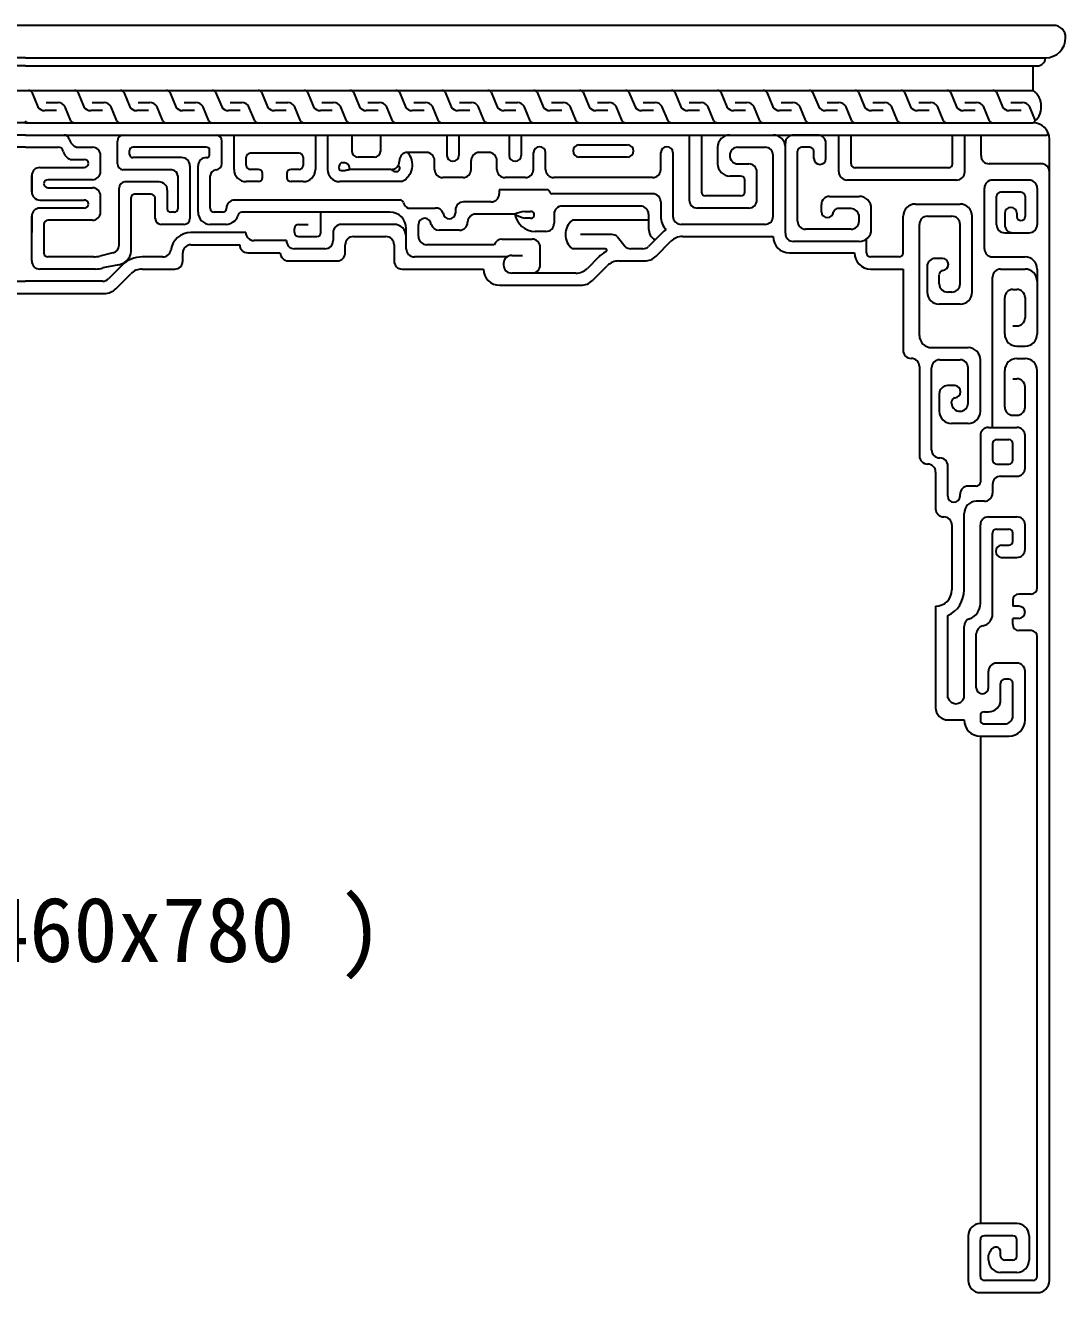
# Model space of a CAD drawing. Extents: x -66030 to 95157, y -13132 to 45879.
# Drawn here: x 84216 to 84856, y -10389 to -9609 of the extents above; entities that cross this region are included whole.
import ezdxf

# ---------------------------------------------------------------- set-up
doc = ezdxf.new("R2010")
doc.units = 0
doc.header["$LTSCALE"] = 100
doc.header["$MEASUREMENT"] = 0
doc.layers.add('立面框架', color=3, linetype='CONTINUOUS')
doc.styles.add('HZ', font='simhei.ttf')

msp = doc.modelspace()

# ---------------------------------------------------------------- linework, layer by layer
at = {"layer": '立面框架'}
for p, q in [((84848.71, -9609.43), (83583.71, -9609.43)), ((84856.21, -9616.93), (84856.21, -9616.93)), ((84216.21, -9629.43), (83588.71, -9629.43)), ((84216.21, -9629.43), (84843.71, -9629.43)), ((84216.21, -9634.43), (83596.21, -9634.43)), ((84216.21, -9634.43), (84836.21, -9634.43)), ((84836.21, -9649.43), (84836.21, -9634.43)), ((84836.21, -9634.43), (84838.71, -9634.43)), ((83596.21, -9649.43), (84836.21, -9649.43)), ((84220.07, -9650.59), (84223.8, -9659.61)), ((84248.34, -9650.59), (84252.06, -9659.61)), ((84276.6, -9650.59), (84280.32, -9659.61)), ((84304.86, -9650.59), (84308.58, -9659.61)), ((84333.12, -9650.59), (84336.84, -9659.61)), ((84361.38, -9650.59), (84365.11, -9659.61)), ((84389.65, -9650.59), (84393.37, -9659.61)), ((84417.91, -9650.59), (84421.63, -9659.61)), ((84446.17, -9650.59), (84449.89, -9659.61)), ((84474.43, -9650.59), (84478.15, -9659.61)), ((84502.69, -9650.59), (84506.41, -9659.61)), ((84530.95, -9650.59), (84534.68, -9659.61)), ((84559.22, -9650.59), (84562.94, -9659.61)), ((84587.48, -9650.59), (84591.2, -9659.61)), ((84615.74, -9650.59), (84619.46, -9659.61)), ((84644, -9650.59), (84647.72, -9659.61)), ((84672.26, -9650.59), (84675.98, -9659.61)), ((84700.52, -9650.59), (84704.25, -9659.61)), ((84728.79, -9650.59), (84732.51, -9659.61)), ((84757.05, -9650.59), (84760.77, -9659.61)), ((84785.31, -9650.59), (84789.03, -9659.61)), ((84813.57, -9650.59), (84817.29, -9659.61)), ((84235.27, -9661.93), (84228.02, -9661.93)), ((84228.92, -9656.93), (84236.17, -9656.93)), ((84244.11, -9668.27), (84240.39, -9659.25)), ((84263.53, -9661.93), (84256.28, -9661.93)), ((84257.18, -9656.93), (84264.43, -9656.93)), ((84272.38, -9668.27), (84268.66, -9659.25)), ((84291.79, -9661.93), (84284.54, -9661.93)), ((84285.44, -9656.93), (84292.69, -9656.93)), ((84300.64, -9668.27), (84296.92, -9659.25)), ((84320.05, -9661.93), (84312.8, -9661.93)), ((84313.71, -9656.93), (84320.96, -9656.93)), ((84328.9, -9668.27), (84325.18, -9659.25)), ((84348.32, -9661.93), (84341.07, -9661.93)), ((84341.97, -9656.93), (84349.22, -9656.93)), ((84357.16, -9668.27), (84353.44, -9659.25)), ((84376.58, -9661.93), (84369.33, -9661.93)), ((84370.23, -9656.93), (84377.48, -9656.93)), ((84385.42, -9668.27), (84381.7, -9659.25)), ((84404.84, -9661.93), (84397.59, -9661.93)), ((84398.49, -9656.93), (84405.74, -9656.93)), ((84413.69, -9668.27), (84409.96, -9659.25)), ((84433.1, -9661.93), (84425.85, -9661.93)), ((84426.75, -9656.93), (84434, -9656.93)), ((84441.95, -9668.27), (84438.23, -9659.25)), ((84461.36, -9661.93), (84454.11, -9661.93)), ((84455.01, -9656.93), (84462.27, -9656.93)), ((84470.21, -9668.27), (84466.49, -9659.25)), ((84489.63, -9661.93), (84482.37, -9661.93)), ((84483.28, -9656.93), (84490.53, -9656.93)), ((84498.47, -9668.27), (84494.75, -9659.25)), ((84517.89, -9661.93), (84510.64, -9661.93)), ((84511.54, -9656.93), (84518.79, -9656.93)), ((84526.73, -9668.27), (84523.01, -9659.25)), ((84546.15, -9661.93), (84538.9, -9661.93)), ((84539.8, -9656.93), (84547.05, -9656.93)), ((84554.99, -9668.27), (84551.27, -9659.25)), ((84574.41, -9661.93), (84567.16, -9661.93)), ((84568.06, -9656.93), (84575.31, -9656.93)), ((84583.26, -9668.27), (84579.53, -9659.25)), ((84602.67, -9661.93), (84595.42, -9661.93)), ((84596.32, -9656.93), (84603.57, -9656.93)), ((84611.52, -9668.27), (84607.8, -9659.25)), ((84630.93, -9661.93), (84623.68, -9661.93)), ((84624.59, -9656.93), (84631.84, -9656.93)), ((84639.78, -9668.27), (84636.06, -9659.25)), ((84659.2, -9661.93), (84651.94, -9661.93)), ((84652.85, -9656.93), (84660.1, -9656.93)), ((84668.04, -9668.27), (84664.32, -9659.25)), ((84687.46, -9661.93), (84680.21, -9661.93)), ((84681.11, -9656.93), (84688.36, -9656.93)), ((84696.3, -9668.27), (84692.58, -9659.25)), ((84715.72, -9661.93), (84708.47, -9661.93)), ((84709.37, -9656.93), (84716.62, -9656.93)), ((84724.56, -9668.27), (84720.84, -9659.25)), ((84743.98, -9661.93), (84736.73, -9661.93)), ((84737.63, -9656.93), (84744.88, -9656.93)), ((84752.83, -9668.27), (84749.11, -9659.25)), ((84772.24, -9661.93), (84764.99, -9661.93)), ((84765.89, -9656.93), (84773.14, -9656.93)), ((84781.09, -9668.27), (84777.37, -9659.25)), ((84800.5, -9661.93), (84793.25, -9661.93)), ((84794.16, -9656.93), (84801.41, -9656.93)), ((84809.35, -9668.27), (84805.63, -9659.25)), ((84828.77, -9661.93), (84821.52, -9661.93)), ((84822.42, -9656.93), (84829.67, -9656.93)), ((84837.59, -9668.22), (84833.89, -9659.25)), ((84216.21, -9669.43), (83596.21, -9669.43)), ((84216.21, -9669.43), (84836.21, -9669.43)), ((84216.21, -9676.93), (83587.98, -9676.93)), ((84216.21, -9676.93), (84844.43, -9676.93)), ((84344.44, -9698.12), (84344.44, -9676.93)), ((84394.52, -9676.93), (84394.52, -9698.12)), ((84402.02, -9676.93), (84402.02, -9698.12)), ((84417.02, -9676.93), (84417.02, -9687.05)), ((84434.52, -9676.93), (84434.52, -9687.05)), ((84475.36, -9676.93), (84475.36, -9689.55)), ((84482.86, -9676.93), (84482.86, -9689.55)), ((84513.71, -9676.93), (84513.71, -9689.55)), ((84521.21, -9676.93), (84521.21, -9689.55)), ((84624.55, -9676.93), (84624.55, -9716.93)), ((84632.05, -9676.93), (84632.05, -9711.93)), ((84649.55, -9676.93), (84676.21, -9676.93)), ((84703.71, -9676.93), (84688.71, -9676.93)), ((84716.62, -9699.62), (84716.62, -9676.93)), ((84724.12, -9694.62), (84724.12, -9676.93)), ((84786.62, -9694.62), (84786.62, -9676.93)), ((84794.12, -9699.62), (84794.12, -9676.93)), ((84804.12, -9689.62), (84804.12, -9676.93)), ((84846.21, -9699.62), (84846.21, -9679.43)), ((84216.21, -9684.43), (84196.21, -9684.43)), ((84216.21, -9684.43), (84236.21, -9684.43)), ((84247.46, -9684.43), (84257.3, -9684.43)), ((84272.65, -9694.58), (84272.65, -9680.68)), ((84280.15, -9688.83), (84280.15, -9686.43)), ((84327.4, -9684.43), (84282.15, -9684.43)), ((84329.44, -9688.83), (84329.44, -9686.43)), ((84336.94, -9694.58), (84336.94, -9680.68)), ((84556.68, -9682.98), (84556.68, -9682.98)), ((84556.68, -9682.98), (84586.68, -9682.98)), ((84642.05, -9684.43), (84642.05, -9694.67)), ((84654.55, -9684.43), (84671.21, -9684.43)), ((84683.71, -9737.43), (84683.71, -9681.93)), ((84691.21, -9729.93), (84691.21, -9686.93)), ((84698.71, -9684.43), (84693.71, -9684.43)), ((84701.21, -9691.43), (84701.21, -9686.93)), ((84708.71, -9691.43), (84708.71, -9681.93)), ((84243.71, -9691.93), (84252.3, -9691.93)), ((84243.71, -9691.93), (84248.16, -9691.93)), ((84262.3, -9699.43), (84262.3, -9689.43)), ((84312.19, -9690.83), (84282.19, -9690.83)), ((84351.94, -9695.62), (84351.94, -9690.62)), ((84384.52, -9688.12), (84354.44, -9688.12)), ((84387.02, -9690.62), (84387.02, -9695.62)), ((84412.64, -9694.02), (84410.38, -9694.02)), ((84430.77, -9690.62), (84420.77, -9690.62)), ((84446.19, -9693.12), (84446.19, -9692.68)), ((84461.19, -9687.68), (84451.19, -9687.68)), ((84462.86, -9687.68), (84461.19, -9687.68)), ((84467.86, -9698.12), (84467.86, -9692.68)), ((84490.36, -9698.12), (84490.36, -9692.68)), ((84501.21, -9687.68), (84495.36, -9687.68)), ((84506.21, -9698.12), (84506.21, -9692.68)), ((84528.71, -9698.12), (84528.71, -9687.68)), ((84536.21, -9698.12), (84536.21, -9687.68)), ((84586.68, -9690.48), (84556.68, -9690.48)), ((84607.05, -9698.12), (84607.05, -9687.68)), ((84614.55, -9687.68), (84614.55, -9726.93)), ((84654.55, -9694.67), (84661.21, -9694.67)), ((84676.21, -9726.93), (84676.21, -9689.43)), ((84841.21, -9694.62), (84809.12, -9694.62)), ((84219.96, -9711.93), (84219.96, -9701.93)), ((84219.96, -9701.93), (84219.96, -9711.93)), ((84224.96, -9696.93), (84252.3, -9696.93)), ((84306.22, -9698.33), (84276.22, -9698.33)), ((84309.8, -9702.08), (84309.8, -9722.41)), ((84309.8, -9702.08), (84309.8, -9708.9)), ((84317.3, -9695.83), (84317.3, -9708.9)), ((84317.3, -9697.58), (84317.3, -9728.37)), ((84322.3, -9724.43), (84322.3, -9695.83)), ((84329.8, -9721.93), (84329.8, -9702.08)), ((84359.44, -9698.12), (84354.44, -9698.12)), ((84361.94, -9703.12), (84361.94, -9700.62)), ((84377.02, -9700.62), (84377.02, -9703.12)), ((84384.52, -9698.12), (84379.52, -9698.12)), ((84410.38, -9698.7), (84412.64, -9698.7)), ((84441.19, -9698.12), (84415.34, -9698.12)), ((84443.35, -9699.3), (84445.16, -9699.3)), ((84485.36, -9703.12), (84472.86, -9703.12)), ((84523.71, -9703.12), (84511.21, -9703.12)), ((84602.05, -9703.12), (84541.21, -9703.12)), ((84656.21, -9702.17), (84649.55, -9702.17)), ((84666.21, -9716.93), (84666.21, -9699.67)), ((84784.12, -9697.12), (84726.62, -9697.12)), ((84846.21, -10381.93), (84846.21, -9699.62)), ((84257.3, -9704.43), (84229.96, -9704.43)), ((84229.96, -9709.43), (84257.3, -9709.43)), ((84273.72, -9744.68), (84273.72, -9709.58)), ((84298.4, -9705.83), (84277.3, -9705.83)), ((84303.4, -9710.83), (84303.4, -9722.45)), ((84359.44, -9705.62), (84351.94, -9705.62)), ((84387.02, -9705.62), (84379.52, -9705.62)), ((84447.57, -9705.62), (84409.52, -9705.62)), ((84507.67, -9710.62), (84507.67, -9713.12)), ((84537.14, -9710.62), (84507.67, -9710.62)), ((84658.71, -9711.93), (84658.71, -9704.67)), ((84789.12, -9704.62), (84721.62, -9704.62)), ((84806.21, -9746.93), (84806.21, -9709.62)), ((84833.71, -9704.62), (84811.21, -9704.62)), ((84838.71, -9709.62), (84838.71, -9732.12)), ((84224.96, -9716.93), (84252.3, -9716.93)), ((84262.3, -9724.43), (84262.3, -9714.43)), ((84281.22, -9717.73), (84281.22, -9715.33)), ((84281.22, -9746.65), (84281.22, -9715.33)), ((84293.4, -9713.33), (84283.27, -9713.33)), ((84295.9, -9728.37), (84295.9, -9715.83)), ((84446.67, -9716.93), (84344.8, -9716.93)), ((84502.67, -9718.12), (84485.69, -9718.12)), ((84602.05, -9713.12), (84539.87, -9713.12)), ((84607.05, -9718.12), (84607.05, -9726.93)), ((84656.21, -9714.43), (84634.55, -9714.43)), ((84710.87, -9714.69), (84729.12, -9714.69)), ((84813.71, -9732.12), (84813.71, -9714.62)), ((84828.71, -9712.12), (84816.21, -9712.12)), ((84831.21, -9714.62), (84831.21, -9727.12)), ((84252.3, -9721.93), (84224.96, -9721.93)), ((84307.8, -9724.45), (84305.4, -9724.45)), ((84337.3, -9724.43), (84332.3, -9724.43)), ((84440.42, -9724.43), (84349.29, -9724.43)), ((84397.92, -9736.93), (84397.92, -9724.43)), ((84451.67, -9721.93), (84468.19, -9721.93)), ((84480.69, -9723.12), (84480.69, -9725)), ((84517.31, -9725.62), (84493.19, -9725.62)), ((84523.36, -9723.99), (84526.98, -9723.99)), ((84541.39, -9725.62), (84541.39, -9731.26)), ((84594.55, -9720.62), (84546.39, -9720.62)), ((84599.55, -9725.62), (84599.55, -9734.43)), ((84661.21, -9721.93), (84629.55, -9721.93)), ((84705.87, -9724.19), (84705.87, -9719.69)), ((84724.12, -9722.19), (84715.97, -9722.19)), ((84736.62, -9729.93), (84736.62, -9722.19)), ((84763.71, -9719.43), (84791.21, -9719.43)), ((84818.71, -9725.12), (84818.71, -9732.12)), ((84826.21, -9725.12), (84826.21, -9727.12)), ((84219.96, -9754.43), (84219.96, -9726.93)), ((84219.96, -9726.93), (84219.96, -9736.93)), ((84227.46, -9731.93), (84227.46, -9749.43)), ((84257.3, -9729.43), (84229.96, -9729.43)), ((84313.55, -9731.95), (84299.65, -9731.95)), ((84339.8, -9731.93), (84329.8, -9731.93)), ((84384.17, -9731.93), (84390.17, -9731.93)), ((84442.92, -9731.93), (84410.42, -9731.93)), ((84457.92, -9739.43), (84457.92, -9732.01)), ((84488.19, -9730.57), (84488.19, -9730.62)), ((84526.98, -9728.12), (84523.36, -9728.12)), ((84599.55, -9729.43), (84552.71, -9729.43)), ((84671.21, -9731.93), (84619.55, -9731.93)), ((84729.12, -9729.93), (84729.12, -9727.43)), ((84736.62, -9734.93), (84736.62, -9729.93)), ((84756.21, -9749.43), (84756.21, -9726.93)), ((84766.21, -9800.27), (84766.21, -9731.93)), ((84771.21, -9726.93), (84786.21, -9726.93)), ((84791.21, -9768.58), (84791.21, -9731.93)), ((84798.71, -9773.58), (84798.71, -9726.93)), ((84828.71, -9729.62), (84828.71, -9729.62)), ((84351.67, -9736.93), (84317.92, -9736.93)), ((84376.67, -9741.93), (84356.67, -9741.93)), ((84381.67, -9736.93), (84381.67, -9734.43)), ((84384.17, -9739.43), (84395.42, -9739.43)), ((84405.42, -9736.93), (84405.42, -9741.93)), ((84417.92, -9739.43), (84437.92, -9739.43)), ((84450.42, -9746.93), (84450.42, -9734.43)), ((84483.19, -9735.57), (84470.69, -9735.57)), ((84509.28, -9741.03), (84527.84, -9741.03)), ((84536.39, -9736.26), (84529.81, -9736.26)), ((84576.97, -9738.18), (84557.71, -9738.18)), ((84580.51, -9739.64), (84585.08, -9745.46)), ((84607.97, -9737.05), (84599.56, -9745.46)), ((84620.35, -9739.43), (84676.21, -9739.43)), ((84724.12, -9734.93), (84696.21, -9734.93)), ((84733.71, -9749.43), (84733.71, -9740.86)), ((84818.71, -9737.12), (84833.71, -9737.12)), ((84269.89, -9749.54), (84261.94, -9751.45)), ((84312.92, -9754.43), (84312.92, -9749.43)), ((84317.92, -9744.43), (84347.92, -9744.43)), ((84352.92, -9749.43), (84372.92, -9749.43)), ((84400.42, -9746.93), (84381.67, -9746.93)), ((84412.92, -9749.43), (84412.92, -9744.43)), ((84442.92, -9744.43), (84442.92, -9754.43)), ((84504.54, -9744.43), (84462.92, -9744.43)), ((84532.84, -9756.93), (84532.84, -9746.03)), ((84572.84, -9746.93), (84552.71, -9746.93)), ((84596.03, -9746.93), (84588.62, -9746.93)), ((84604.13, -9751.5), (84613.28, -9742.36)), ((84686.21, -9749.43), (84726.21, -9749.43)), ((84729.12, -9742.43), (84688.71, -9742.43)), ((84729.12, -9742.43), (84689.12, -9742.43)), ((84258.07, -9751.93), (84229.96, -9751.93)), ((84273.56, -9756.82), (84263.69, -9758.74)), ((84275.55, -9757.05), (84267.14, -9765.46)), ((84300.6, -9751.93), (84287.92, -9751.93)), ((84377.92, -9754.43), (84407.92, -9754.43)), ((84512.48, -9751.93), (84455.42, -9751.93)), ((84510.34, -9756.03), (84510.34, -9756.93)), ((84515.34, -9751.03), (84521.95, -9751.03)), ((84568.83, -9752.05), (84561.89, -9759)), ((84564.99, -9766.5), (84574.13, -9757.36)), ((84581.21, -9754.43), (84597.06, -9754.43)), ((84753.71, -9751.93), (84736.21, -9751.93)), ((84780.46, -9752.83), (84775.96, -9752.83)), ((84811.21, -9751.93), (84831.21, -9751.93)), ((84259.22, -9759.43), (84224.96, -9759.43)), ((84271.71, -9771.5), (84280.85, -9762.36)), ((84287.92, -9759.43), (84307.92, -9759.43)), ((84447.92, -9759.43), (84497.92, -9759.43)), ((84554.81, -9761.93), (84515.34, -9761.93)), ((84736.21, -9759.43), (84756.21, -9759.43)), ((84756.21, -9759.43), (84756.21, -9809.43)), ((84770.96, -9757.83), (84770.96, -9773.58)), ((84778.46, -9768.58), (84778.46, -9762.93)), ((84811.21, -9856.93), (84811.21, -9764.43)), ((84816.21, -9759.43), (84831.21, -9759.43)), ((84838.71, -9759.43), (84838.71, -9766.93)), ((84168.81, -9766.93), (84216.21, -9766.93)), ((84263.6, -9766.93), (84216.21, -9766.93)), ((84507.92, -9769.43), (84557.92, -9769.43)), ((84823.71, -9771.93), (84826.21, -9771.93)), ((84838.71, -9766.93), (84838.71, -9799.43)), ((84167.77, -9774.43), (84216.21, -9774.43)), ((84216.21, -9774.43), (84264.64, -9774.43)), ((84786.21, -9781.08), (84778.46, -9781.08)), ((84786.21, -9773.58), (84783.71, -9773.58)), ((84791.21, -9781.08), (84786.21, -9781.08)), ((84818.71, -9799.43), (84818.71, -9776.93)), ((84831.21, -9776.93), (84831.21, -9789.43)), ((84823.71, -9794.43), (84826.21, -9794.43)), ((84773.71, -9807.77), (84796.21, -9807.77)), ((84826.21, -9806.93), (84831.21, -9806.93)), ((84826.21, -9806.93), (84831.21, -9806.93)), ((84766.21, -9819.43), (84766.21, -9874.43)), ((84778.71, -9815.27), (84791.21, -9815.27)), ((84803.71, -9846.93), (84803.71, -9815.27)), ((84826.21, -9814.43), (84831.21, -9814.43)), ((84773.71, -9870.68), (84773.71, -9820.27)), ((84796.21, -9841.93), (84796.21, -9820.27)), ((84818.71, -9844.43), (84818.71, -9821.93)), ((84823.71, -9826.93), (84826.21, -9826.93)), ((84838.71, -9955.68), (84838.71, -9821.93)), ((84787.96, -9831.17), (84783.46, -9831.17)), ((84831.21, -9844.43), (84831.21, -9831.93)), ((84778.46, -9836.17), (84778.46, -9846.93)), ((84785.96, -9841.93), (84785.96, -9841.17)), ((84823.71, -9849.43), (84826.21, -9849.43)), ((84796.21, -9854.43), (84785.96, -9854.43)), ((84808.71, -9856.93), (84826.21, -9856.93)), ((84803.71, -9861.93), (84803.71, -9890.5)), ((84811.21, -9866.93), (84811.21, -9876.93)), ((84813.71, -9864.43), (84821.21, -9864.43)), ((84823.71, -9876.93), (84823.71, -9866.93)), ((84831.21, -9881.93), (84831.21, -9861.93)), ((84783.71, -9899.26), (84783.71, -9880.68)), ((84813.71, -9879.43), (84821.21, -9879.43)), ((84776.21, -9884.43), (84776.21, -9906.93)), ((84816.21, -9886.93), (84826.21, -9886.93)), ((84791.21, -9899.26), (84791.21, -9898)), ((84801.21, -9893), (84796.21, -9893)), ((84798.71, -9893), (84798.71, -9893)), ((84798.71, -9893), (84798.71, -9893)), ((84811.21, -9891.93), (84811.21, -9897.38)), ((84806.21, -9902.38), (84801.21, -9902.38)), ((84793.71, -9956.93), (84793.71, -9909.88)), ((84808.71, -9911.93), (84826.21, -9911.93)), ((84786.21, -9916.93), (84786.21, -9956.93)), ((84803.71, -9965.26), (84803.71, -9916.93)), ((84813.71, -9919.43), (84821.21, -9919.43)), ((84831.21, -9931.93), (84831.21, -9916.93)), ((84811.21, -9971.72), (84811.21, -9921.93)), ((84823.71, -9926.93), (84823.71, -9921.93)), ((84816.71, -9929.43), (84821.21, -9929.43)), ((84816.71, -9936.93), (84826.21, -9936.93)), ((84834.96, -9959.43), (84827.46, -9959.43)), ((84776.21, -9966.93), (84776.21, -10029.43)), ((84823.71, -9963.18), (84823.71, -9966.93)), ((84827.46, -9966.93), (84823.71, -9966.93)), ((84783.71, -10023.43), (84783.71, -9972.74)), ((84823.71, -9978.18), (84823.71, -9974.43)), ((84827.46, -9974.43), (84823.71, -9974.43)), ((84831.21, -9970.68), (84831.21, -9970.68)), ((84793.71, -10023.43), (84793.71, -9979.4)), ((84801.21, -10017.27), (84801.21, -9983.97)), ((84834.96, -9981.93), (84827.46, -9981.93)), ((84838.71, -10354.43), (84838.71, -9985.68)), ((84808.71, -10017.27), (84808.71, -10006.93)), ((84826.21, -10001.93), (84813.71, -10001.93)), ((84831.21, -10036.93), (84831.21, -10006.93)), ((84816.21, -10024.43), (84816.21, -10014.43)), ((84821.21, -10011.93), (84818.71, -10011.93)), ((84823.71, -10034.43), (84823.71, -10014.43)), ((84783.71, -10036.93), (84793.71, -10036.93)), ((84803.71, -10034.43), (84803.71, -10036.93)), ((84806.21, -10031.93), (84808.71, -10031.93)), ((84806.21, -10039.43), (84818.71, -10039.43)), ((84803.71, -10046.93), (84821.21, -10046.93)), ((84803.71, -10046.93), (84803.71, -10346.93)), ((84826.21, -10346.93), (84803.71, -10346.93)), ((84796.21, -10354.43), (84796.21, -10381.93)), ((84803.71, -10379.43), (84803.71, -10356.93)), ((84823.71, -10354.43), (84806.21, -10354.43)), ((84826.21, -10366.93), (84826.21, -10356.93)), ((84833.71, -10354.43), (84833.71, -10369.43)), ((84838.71, -10379.43), (84838.71, -10354.43)), ((84816.21, -10366.93), (84816.21, -10364.29)), ((84808.71, -10369.43), (84808.71, -10366.3)), ((84823.71, -10369.43), (84818.71, -10369.43)), ((84826.21, -10376.93), (84816.21, -10376.93)), ((84803.71, -10389.43), (84838.71, -10389.43)), ((84836.21, -10381.93), (84806.21, -10381.93))]:
    msp.add_line(p, q, dxfattribs=at)
for centre, radius, start, end in [((84848.71, -9616.93), 7.5, 0, 90), ((84843.71, -9616.93), 12.5, 270, 0), ((84838.71, -9629.43), 5, 270, 0), ((84217.96, -9651.93), 2.5, 32.39312, 90), ((84246.23, -9651.93), 2.5, 32.39312, 90), ((84274.49, -9651.93), 2.5, 32.39312, 90), ((84302.75, -9651.93), 2.5, 32.39312, 90), ((84331.01, -9651.93), 2.5, 32.39312, 90), ((84359.27, -9651.93), 2.5, 32.39312, 90), ((84387.53, -9651.93), 2.5, 32.39312, 90), ((84415.8, -9651.93), 2.5, 32.39312, 90), ((84444.06, -9651.93), 2.5, 32.39312, 90), ((84472.32, -9651.93), 2.5, 32.39312, 90), ((84500.58, -9651.93), 2.5, 32.39312, 90), ((84528.84, -9651.93), 2.5, 32.39312, 90), ((84557.11, -9651.93), 2.5, 32.39312, 90), ((84585.37, -9651.93), 2.5, 32.39312, 90), ((84613.63, -9651.93), 2.5, 32.39312, 90), ((84641.89, -9651.93), 2.5, 32.39312, 90), ((84670.15, -9651.93), 2.5, 32.39312, 90), ((84698.41, -9651.93), 2.5, 32.39312, 90), ((84726.68, -9651.93), 2.5, 32.39312, 90), ((84754.94, -9651.93), 2.5, 32.39312, 90), ((84783.2, -9651.93), 2.5, 32.39312, 90), ((84811.46, -9651.93), 2.5, 32.39312, 90), ((84828.71, -9659.43), 12.5, 306.8699, 53.1301), ((84228.02, -9656.93), 5, 212.39312, 270), ((84236.17, -9661.93), 5, 32.39312, 90), ((84256.28, -9656.93), 5, 212.39312, 270), ((84264.43, -9661.93), 5, 32.39312, 90), ((84284.54, -9656.93), 5, 212.39312, 270), ((84292.69, -9661.93), 5, 32.39312, 90), ((84312.8, -9656.93), 5, 212.39312, 270), ((84320.96, -9661.93), 5, 32.39312, 90), ((84341.07, -9656.93), 5, 212.39312, 270), ((84349.22, -9661.93), 5, 32.39312, 90), ((84369.33, -9656.93), 5, 212.39312, 270), ((84377.48, -9661.93), 5, 32.39312, 90), ((84397.59, -9656.93), 5, 212.39312, 270), ((84405.74, -9661.93), 5, 32.39312, 90), ((84425.85, -9656.93), 5, 212.39312, 270), ((84434, -9661.93), 5, 32.39312, 90), ((84454.11, -9656.93), 5, 212.39312, 270), ((84462.27, -9661.93), 5, 32.39312, 90), ((84482.37, -9656.93), 5, 212.39312, 270), ((84490.53, -9661.93), 5, 32.39312, 90), ((84510.64, -9656.93), 5, 212.39312, 270), ((84518.79, -9661.93), 5, 32.39312, 90), ((84538.9, -9656.93), 5, 212.39312, 270), ((84547.05, -9661.93), 5, 32.39312, 90), ((84567.16, -9656.93), 5, 212.39312, 270), ((84575.31, -9661.93), 5, 32.39312, 90), ((84595.42, -9656.93), 5, 212.39312, 270), ((84603.57, -9661.93), 5, 32.39312, 90), ((84623.68, -9656.93), 5, 212.39312, 270), ((84631.84, -9661.93), 5, 32.39312, 90), ((84651.94, -9656.93), 5, 212.39312, 270), ((84660.1, -9661.93), 5, 32.39312, 90), ((84680.21, -9656.93), 5, 212.39312, 270), ((84688.36, -9661.93), 5, 32.39312, 90), ((84708.47, -9656.93), 5, 212.39312, 270), ((84716.62, -9661.93), 5, 32.39312, 90), ((84736.73, -9656.93), 5, 212.39312, 270), ((84744.88, -9661.93), 5, 32.39312, 90), ((84764.99, -9656.93), 5, 212.39312, 270), ((84773.14, -9661.93), 5, 32.39312, 90), ((84793.25, -9656.93), 5, 212.39312, 270), ((84801.41, -9661.93), 5, 32.39312, 90), ((84821.52, -9656.93), 5, 212.39312, 270), ((84829.67, -9661.93), 5, 32.39312, 90), ((84217.96, -9666.93), 2.5, 212.39312, 270), ((84246.23, -9666.93), 2.5, 212.39312, 270), ((84274.49, -9666.93), 2.5, 212.39312, 270), ((84302.75, -9666.93), 2.5, 212.39312, 270), ((84331.01, -9666.93), 2.5, 212.39312, 270), ((84359.27, -9666.93), 2.5, 212.39312, 270), ((84387.53, -9666.93), 2.5, 212.39312, 270), ((84415.8, -9666.93), 2.5, 212.39312, 270), ((84444.06, -9666.93), 2.5, 212.39312, 270), ((84472.32, -9666.93), 2.5, 212.39312, 270), ((84500.58, -9666.93), 2.5, 212.39312, 270), ((84528.84, -9666.93), 2.5, 212.39312, 270), ((84528.84, -9666.93), 2.5, 212.39312, 270), ((84557.11, -9666.93), 2.5, 212.39312, 270), ((84585.37, -9666.93), 2.5, 212.39312, 270), ((84613.63, -9666.93), 2.5, 212.39312, 270), ((84641.89, -9666.93), 2.5, 212.39312, 270), ((84670.15, -9666.93), 2.5, 212.39312, 270), ((84698.41, -9666.93), 2.5, 212.39312, 270), ((84726.68, -9666.93), 2.5, 212.39312, 270), ((84754.94, -9666.93), 2.5, 212.39312, 270), ((84783.2, -9666.93), 2.5, 212.39312, 270), ((84811.46, -9666.93), 2.5, 212.39312, 270), ((84836.21, -9679.43), 10, 0, 90), ((84239.96, -9680.13), 3.2, 13.55539, 90), ((84250.12, -9677.68), 7.26, 193.55539, 248.4162), ((84276.41, -9680.68), 3.75, 92.77604, 180), ((84333.19, -9680.68), 3.75, 0, 87.22396), ((84649.55, -9684.43), 7.5, 90, 180), ((84676.21, -9684.43), 7.5, 0, 90), ((84688.71, -9681.93), 5, 90, 180), ((84703.71, -9681.93), 5, 0, 90), ((84844.32, -9675.84), 1.09, 275.73056, 24.57714), ((84236.21, -9687.63), 3.2, 13.55539, 90), ((84246.37, -9685.18), 7.26, 193.55539, 248.4162), ((84257.3, -9689.43), 5, 0, 90), ((84282.15, -9686.43), 2, 88.8119, 180), ((84327.44, -9686.43), 2, 0, 91.1881), ((84420.77, -9686.87), 3.75, 182.77604, 270), ((84430.77, -9686.87), 3.75, 270, 357.22396), ((84532.46, -9687.86), 3.75, 2.77604, 177.22396), ((84556.86, -9686.73), 3.75, 92.77604, 267.22396), ((84586.5, -9686.73), 3.75, 272.77604, 87.22396), ((84610.8, -9687.86), 3.75, 2.77604, 177.22396), ((84654.55, -9689.43), 5, 90, 180), ((84671.21, -9689.43), 5, 0, 90), ((84693.71, -9686.93), 2.5, 90, 180), ((84698.71, -9686.93), 2.5, 0, 90), ((84252.3, -9694.43), 2.5, 0, 90), ((84252.3, -9694.43), 2.5, 270, 0), ((84276.41, -9694.58), 3.75, 180, 267.22396), ((84282.15, -9688.83), 2, 180, 271.1881), ((84312.3, -9695.83), 5, 0, 91.1881), ((84327.3, -9695.83), 5, 88.8119, 180), ((84327.44, -9688.83), 2, 268.8119, 0), ((84333.19, -9694.58), 3.75, 272.77604, 0), ((84354.44, -9690.62), 2.5, 90, 180), ((84384.52, -9690.62), 2.5, 0, 90), ((84412.78, -9697.01), 3.84, 128.68181, 194.78749), ((84412.18, -9697.26), 3.28, 344.76842, 82.04348), ((84441.19, -9693.12), 5, 270, 0), ((84451.19, -9692.68), 5, 90, 180), ((84442.98, -9695.36), 11.24, 294.12477, 43.10173), ((84462.86, -9692.68), 5, 0, 90), ((84479.11, -9689.37), 3.75, 182.77604, 357.22396), ((84495.36, -9692.68), 5, 90, 180), ((84501.21, -9692.68), 5, 0, 90), ((84517.46, -9689.37), 3.75, 182.77604, 357.22396), ((84649.55, -9694.67), 7.5, 180, 270), ((84654.55, -9689.66), 5.01, 177.35581, 269.95688), ((84661.21, -9699.67), 5, 0, 90), ((84704.96, -9691.25), 3.75, 182.77604, 357.22396), ((84726.62, -9694.62), 2.5, 180, 270), ((84784.12, -9694.62), 2.5, 270, 0), ((84809.12, -9689.62), 5, 180, 270), ((84841.21, -9699.62), 5, 0, 90), ((84224.96, -9701.93), 5, 90, 180), ((84257.3, -9699.43), 5, 270, 0), ((84306.04, -9702.08), 3.75, 0, 87.22396), ((84333.55, -9702.08), 3.75, 92.77604, 180), ((84351.94, -9698.12), 7.5, 180, 270), ((84354.44, -9695.62), 2.5, 180, 270), ((84359.44, -9700.62), 2.5, 0, 90), ((84359.44, -9703.12), 2.5, 270, 0), ((84379.52, -9700.62), 2.5, 90, 180), ((84379.52, -9703.12), 2.5, 180, 270), ((84384.52, -9695.62), 2.5, 270, 0), ((84387.02, -9698.12), 7.5, 270, 0), ((84409.52, -9698.12), 7.5, 180, 270), ((84410.23, -9697.41), 1.3, 206.66536, 276.64392), ((84408.17, -9671.24), 27.82, 279.2452, 284.9485), ((84444.81, -9694.04), 5.45, 228.42722, 254.55867), ((84444.43, -9697.43), 2.01, 291.34988, 59.00135), ((84472.86, -9698.12), 5, 180, 270), ((84485.36, -9698.12), 5, 270, 0), ((84511.21, -9698.12), 5, 180, 270), ((84523.71, -9698.12), 5, 270, 0), ((84541.21, -9698.12), 5, 180, 270), ((84602.05, -9698.12), 5, 270, 0), ((84656.21, -9704.67), 2.5, 0, 90), ((84721.62, -9699.62), 5, 180, 270), ((84789.12, -9699.62), 5, 270, 0), ((84229.96, -9706.93), 2.5, 90, 180), ((84229.96, -9706.93), 2.5, 180, 270), ((84257.3, -9714.43), 5, 0, 90), ((84277.48, -9709.58), 3.75, 92.77604, 180), ((84298.4, -9710.83), 5, 359.99946, 90), ((84537.02, -9712.48), 1.86, 18.02676, 86.52315), ((84811.21, -9709.62), 5, 90, 180), ((84833.71, -9709.62), 5, 0, 90), ((84224.96, -9711.93), 5, 180, 270), ((84252.3, -9719.43), 2.5, 0, 90), ((84283.22, -9715.33), 2, 88.8119, 180), ((84293.4, -9715.83), 2.5, 0, 90), ((84344.8, -9721.93), 5, 90, 180), ((84446.67, -9719.06), 2.14, 13.55539, 90), ((84453.45, -9717.43), 4.84, 193.55539, 248.4162), ((84485.69, -9723.12), 5, 90, 180), ((84502.67, -9713.12), 5, 270, 0), ((84540.08, -9711.85), 1.29, 182.26461, 260.74018), ((84602.05, -9718.12), 5, 0, 90), ((84629.55, -9716.93), 5, 180, 270), ((84634.55, -9711.93), 2.5, 180, 270), ((84656.21, -9711.93), 2.5, 270, 0), ((84661.21, -9716.93), 5, 270, 0), ((84710.87, -9719.69), 5, 90, 180), ((84729.12, -9722.19), 7.5, 0, 90), ((84816.21, -9714.62), 2.5, 90, 180), ((84828.71, -9714.62), 2.5, 0, 90), ((84224.96, -9726.93), 5, 90, 180), ((84252.3, -9719.43), 2.5, 270, 0), ((84257.3, -9724.43), 5, 270, 0), ((84305.4, -9722.45), 2, 178.8119, 270), ((84307.8, -9722.45), 2, 270, 1.1881), ((84329.8, -9724.43), 7.5, 180, 270), ((84332.3, -9721.93), 2.5, 180, 270), ((84337.3, -9721.93), 2.5, 270, 0), ((84349.29, -9726.93), 2.5, 90, 180), ((84440.42, -9734.43), 10, 0, 90), ((84468.75, -9726.62), 4.72, 20.07959, 96.84387), ((84476.94, -9724.81), 3.75, 182.77604, 357.22396), ((84493.19, -9730.62), 5, 90, 180), ((84524.58, -9740.54), 16.59, 94.2198, 115.98773), ((84527.94, -9708.46), 20.19, 238.22002, 256.87714), ((84530.02, -9723.34), 12.92, 190.17634, 269.05271), ((84527.05, -9726.17), 2.18, 337.99693, 91.98678), ((84546.39, -9725.62), 5, 90, 180), ((84594.55, -9725.62), 5, 0, 90), ((84709.62, -9724.01), 3.75, 182.77604, 357.22396), ((84715.92, -9724.82), 2.63, 91.16955, 166.15007), ((84724.12, -9727.2), 5.01, 357.35581, 89.95688), ((84763.71, -9726.93), 7.5, 90, 180), ((84791.21, -9726.93), 7.5, 0, 90), ((84822.46, -9725.3), 3.75, 2.77604, 177.22396), ((84229.96, -9731.93), 2.5, 90, 180), ((84299.65, -9728.19), 3.75, 182.77604, 270), ((84313.55, -9728.19), 3.75, 270, 357.22396), ((84339.24, -9723.75), 8.2, 273.89682, 337.19501), ((84384.17, -9734.43), 2.5, 90, 180), ((84410.42, -9736.93), 5, 90, 180), ((84442.92, -9739.43), 7.5, 0, 90), ((84461.8, -9732.01), 3.88, 0, 180), ((84470.97, -9729.88), 5.7, 201.94263, 267.11521), ((84483.19, -9730.57), 5, 270, 0), ((84527.22, -9726.06), 2.08, 263.35608, 333.33464), ((84536.39, -9731.26), 5, 270, 0), ((84559.33, -9738.18), 10.98, 127.13512, 232.86488), ((84619.55, -9726.93), 12.5, 180, 221.38159), ((84619.55, -9726.93), 5, 180, 270), ((84671.21, -9726.93), 5, 270, 0), ((84696.21, -9729.93), 5, 180, 270), ((84724.12, -9729.93), 5, 270, 0), ((84771.21, -9731.93), 5, 90, 180), ((84786.21, -9731.93), 5, 0, 90), ((84818.71, -9732.12), 5, 180, 270), ((84823.71, -9732.12), 5, 180, 270), ((84828.71, -9727.12), 2.5, 180, 270), ((84828.71, -9727.12), 2.5, 270, 0), ((84833.71, -9732.12), 5, 270, 0), ((84317.92, -9749.43), 12.5, 90, 171.78679), ((84356.67, -9736.93), 5, 180, 270), ((84381.67, -9741.93), 5, 180, 270), ((84384.17, -9736.93), 2.5, 180, 270), ((84395.42, -9736.93), 2.5, 270, 0), ((84400.42, -9741.93), 5, 270, 0), ((84417.92, -9744.43), 5, 90, 180), ((84437.92, -9744.43), 5, 0, 90), ((84462.92, -9739.43), 5, 180, 270), ((84509.28, -9746.03), 5, 90, 161.29909), ((84527.84, -9746.03), 5, 0, 90), ((84576.97, -9743.18), 5, 45, 90), ((84607.86, -9734.38), 8.31, 180.31214, 238.68822), ((84620.35, -9749.43), 17.5, 125.55863, 135), ((84620.35, -9749.43), 10, 90, 135), ((84686.21, -9739.43), 10, 180, 270), ((84688.71, -9737.43), 5, 180, 270), ((84729.12, -9734.93), 7.5, 270, 0), ((84229.96, -9749.43), 2.5, 180, 270), ((84268.72, -9744.68), 5, 283.52774, 0), ((84271.77, -9747.49), 9.49, 280.8988, 5.11926), ((84300.6, -9746.93), 5, 270, 351.78679), ((84317.92, -9749.43), 5, 90, 180), ((84352.92, -9744.43), 5, 180, 270), ((84377.92, -9749.43), 5, 180, 270), ((84407.92, -9749.43), 5, 270, 0), ((84455.42, -9746.93), 5, 180, 270), ((84581.21, -9764.43), 17.5, 116.88805, 135), ((84572.84, -9747.93), 1, 296.88805, 90), ((84588.62, -9741.93), 5, 225, 270), ((84596.03, -9741.93), 5, 270, 315), ((84736.21, -9749.43), 10, 180, 270), ((84736.21, -9749.43), 2.5, 180, 270), ((84753.71, -9749.43), 2.5, 270, 0), ((84811.21, -9746.93), 5, 180, 270), ((84224.96, -9754.43), 5, 180, 270), ((84257.88, -9734.4), 17.53, 270.62672, 283.40007), ((84287.92, -9769.43), 17.5, 90, 135), ((84307.92, -9754.43), 5, 270, 0), ((84447.92, -9754.43), 5, 180, 270), ((84515.34, -9756.03), 5, 90, 180), ((84515.34, -9756.93), 5, 180, 270), ((84527.84, -9756.93), 5, 270, 0), ((84581.21, -9764.43), 10, 90, 135), ((84597.06, -9744.43), 10, 270, 315), ((84775.96, -9757.83), 5, 90, 180), ((84780.28, -9756.58), 3.75, 272.77604, 87.22396), ((84831.21, -9759.43), 7.5, 0, 90), ((84259.22, -9744.43), 15, 270, 287.37118), ((84263.6, -9761.93), 5, 270, 315), ((84287.92, -9769.43), 10, 90, 135), ((84507.92, -9759.43), 10, 180, 270), ((84554.81, -9751.93), 10, 270, 315), ((84781.09, -9762.88), 2.63, 103.84993, 178.83045), ((84816.21, -9764.43), 5, 90, 180), ((84831.21, -9766.93), 7.5, 0, 90), ((84264.64, -9764.43), 10, 270, 315), ((84557.92, -9759.43), 10, 270, 315), ((84783.47, -9768.58), 5.01, 180.04312, 272.64419), ((84786.21, -9768.58), 5, 270, 0), ((84823.71, -9776.93), 5, 90, 180), ((84826.21, -9776.93), 5, 0, 90), ((84778.46, -9773.58), 7.5, 180, 270), ((84791.21, -9773.58), 7.5, 270, 0), ((84826.21, -9789.43), 5, 270, 0), ((84773.71, -9800.27), 7.5, 180, 270), ((84826.21, -9799.43), 7.5, 180, 270), ((84831.21, -9799.43), 7.5, 270, 0), ((84761.21, -9809.43), 5, 180, 270), ((84796.21, -9815.27), 7.5, 0, 90), ((84761.21, -9819.43), 5, 0, 90), ((84778.71, -9820.27), 5, 90, 180), ((84791.21, -9820.27), 5, 0, 90), ((84826.21, -9821.93), 7.5, 90, 180), ((84831.21, -9821.93), 7.5, 0, 90), ((84826.21, -9831.93), 5, 0, 90), ((84783.46, -9836.17), 5, 90, 180), ((84787.78, -9834.92), 3.75, 272.77604, 87.22396), ((84788.59, -9841.22), 2.63, 103.84993, 178.83045), ((84790.97, -9841.92), 5.01, 180.04312, 272.64419), ((84791.21, -9841.93), 5, 270, 0), ((84785.96, -9846.93), 7.5, 180, 270), ((84796.21, -9846.93), 7.5, 270, 0), ((84823.71, -9844.43), 5, 180, 270), ((84826.21, -9844.43), 5, 270, 0), ((84808.71, -9861.93), 5, 90, 180), ((84826.21, -9861.93), 5, 0, 90), ((84813.71, -9866.93), 2.5, 90, 180), ((84821.21, -9866.93), 2.5, 0, 90), ((84771.21, -9874.43), 5, 180, 270), ((84778.71, -9870.68), 5, 180, 270), ((84771.21, -9884.43), 5, 0, 90), ((84778.71, -9880.68), 5, 0, 90), ((84813.71, -9876.93), 2.5, 180, 270), ((84821.21, -9876.93), 2.5, 270, 0), ((84826.21, -9881.93), 5, 270, 0), ((84816.21, -9891.93), 5, 90, 180), ((84796.21, -9898), 5, 90, 180), ((84801.21, -9890.5), 2.5, 270, 0), ((84806.21, -9897.38), 5, 270, 0), ((84787.46, -9899.24), 3.75, 180.30849, 359.69151), ((84801.21, -9909.88), 7.5, 90, 180), ((84781.21, -9906.93), 5, 180, 270), ((84781.21, -9916.93), 5, 0, 90), ((84808.71, -9916.93), 5, 90, 180), ((84826.21, -9916.93), 5, 0, 90), ((84813.71, -9921.93), 2.5, 90, 180), ((84821.21, -9921.93), 2.5, 0, 90), ((84821.21, -9926.93), 2.5, 270, 0), ((84816.89, -9933.18), 3.75, 92.77604, 267.22396), ((84826.21, -9931.93), 5, 270, 0), ((84776.21, -9956.93), 10, 270, 0), ((84776.21, -9956.93), 17.5, 295.37693, 0), ((84827.46, -9963.18), 3.75, 90, 180), ((84834.96, -9955.68), 3.75, 270, 0), ((84793.71, -9965.26), 10, 289.47122, 0), ((84827.46, -9970.68), 3.75, 0, 90), ((84798.71, -9979.4), 5, 109.47122, 180), ((84803.71, -9971.72), 7.5, 281.53696, 0), ((84827.46, -9970.68), 3.75, 270, 0), ((84806.21, -9983.97), 5, 101.53696, 180), ((84827.46, -9978.18), 3.75, 180, 270), ((84834.96, -9985.68), 3.75, 0, 90), ((84813.71, -10006.93), 5, 90, 180), ((84826.21, -10006.93), 5, 0, 90), ((84818.71, -10014.43), 2.5, 90, 180), ((84821.21, -10014.43), 2.5, 0, 90), ((84804.96, -10017.13), 3.75, 177.80485, 2.19515), ((84783.71, -10029.43), 7.5, 180, 270), ((84788.71, -10021.61), 5.32, 200.01596, 339.98404), ((84808.71, -10024.43), 7.5, 270, 0), ((84803.71, -10036.93), 10, 180, 270), ((84806.21, -10034.43), 2.5, 90, 180), ((84806.21, -10036.93), 2.5, 180, 270), ((84818.71, -10034.43), 5, 270, 0), ((84821.21, -10036.93), 10, 270, 0), ((84803.71, -10354.43), 7.5, 90, 180), ((84826.21, -10354.43), 7.5, 0, 90), ((84806.21, -10356.93), 2.5, 90, 180), ((84823.71, -10356.93), 2.5, 0, 90), ((84819.56, -10369.81), 11.41, 145.6132, 162.10652), ((84813.28, -10364.99), 3.53, 80.55205, 152.52877), ((84813.3, -10364.36), 2.9, 358.68748, 78.9948), ((84816.21, -10369.43), 7.5, 180, 270), ((84818.71, -10366.93), 2.5, 180, 270), ((84823.71, -10366.93), 2.5, 270, 0), ((84826.21, -10369.43), 7.5, 270, 0), ((84806.21, -10379.43), 2.5, 180, 270), ((84836.21, -10379.43), 2.5, 270, 0), ((84803.71, -10381.93), 7.5, 180, 270), ((84838.71, -10381.93), 7.5, 270, 0)]:
    msp.add_arc(centre, radius, start, end, dxfattribs=at)

# ---------------------------------------------------------------- texts
at = {"layer": '立面框架', "style": 'HZ'}
msp.add_text('( 1280x460x780 )', height=40, dxfattribs=at).set_placement((84000.71, -10185.9))

doc.saveas('drawing.dxf')
